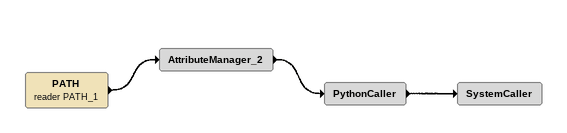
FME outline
PATH (reader PATH_1)
    -> AttributeManager_2
AttributeManager_2
    -> PythonCaller
PythonCaller
    -> SystemCaller
SystemCaller
